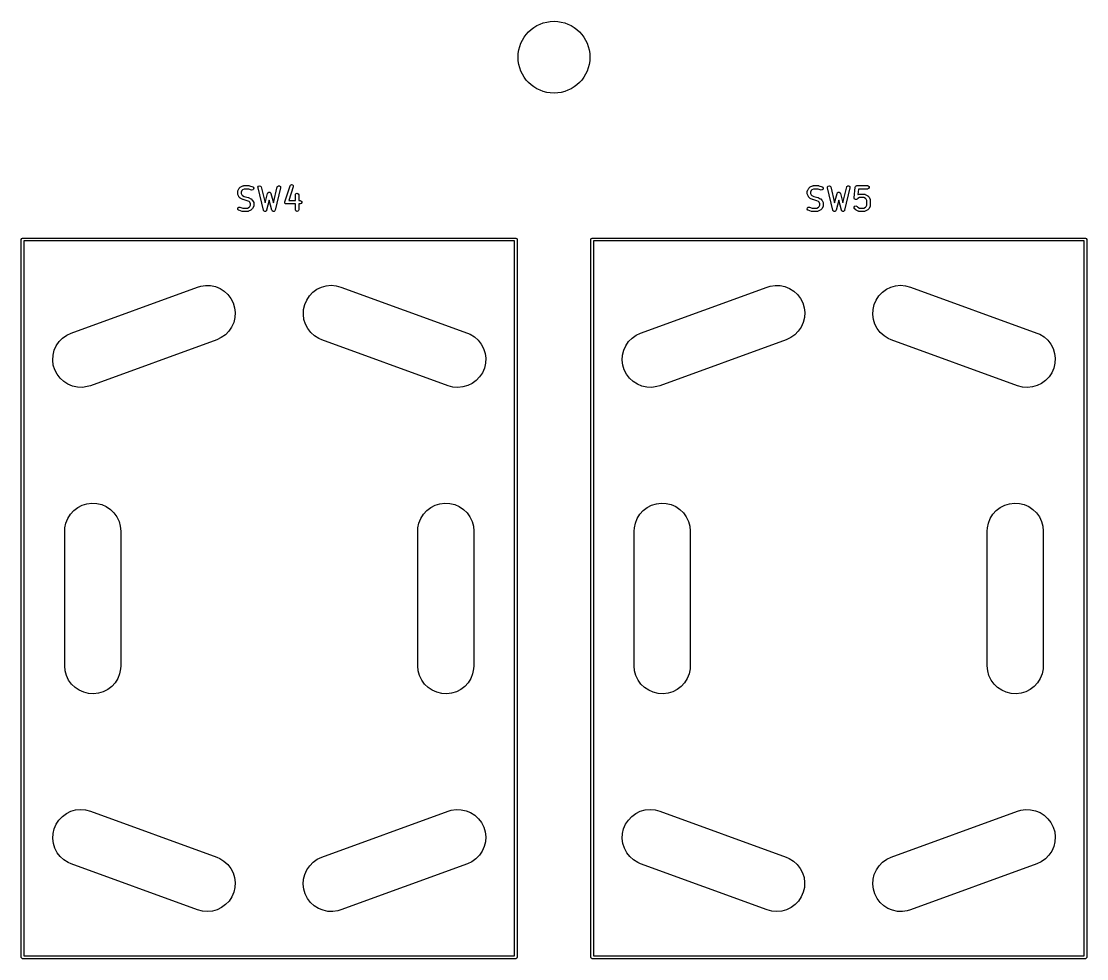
# Model space of a CAD drawing. Extents: x 14 to 417, y -162 to -101.
# Drawn here: x 115.94 to 163.46, y -143.06 to -101.27 of the extents above; entities that cross this region are included whole.
import ezdxf

# ---------------------------------------------------------------- set-up
doc = ezdxf.new("R2010")
doc.units = 0
doc.layers.add('BLACK', color=7, linetype='CONTINUOUS')

msp = doc.modelspace()

# ---------------------------------------------------------------- linework, layer by layer
at = {"layer": 'BLACK', "linetype": 'CONTINUOUS'}
for p, q in [((125.6, -108.829), (125.647, -108.734)), ((125.647, -108.734), (125.661, -108.716)), ((125.661, -108.715), (125.709, -108.667)), ((125.661, -108.716), (125.661, -108.715)), ((125.709, -108.667), (125.727, -108.654)), ((125.727, -108.654), (125.728, -108.653)), ((125.728, -108.653), (125.824, -108.605)), ((125.776, -108.812), (125.742, -108.881)), ((125.806, -108.782), (125.776, -108.812)), ((125.875, -108.747), (125.806, -108.782)), ((125.824, -108.605), (125.849, -108.598)), ((125.849, -108.598), (125.853, -108.599)), ((125.853, -108.599), (125.857, -108.597)), ((125.857, -108.597), (126.095, -108.597)), ((126.083, -108.747), (125.875, -108.747)), ((126.214, -108.791), (126.083, -108.747)), ((126.095, -108.597), (126.117, -108.601)), ((126.117, -108.601), (126.119, -108.601)), ((126.119, -108.601), (126.262, -108.649)), ((126.266, -108.79), (126.214, -108.791)), ((126.262, -108.649), (126.285, -108.661)), ((126.304, -108.756), (126.266, -108.79)), ((126.285, -108.661), (126.312, -108.705)), ((126.312, -108.705), (126.304, -108.756)), ((126.497, -108.664), (126.52, -108.618)), ((126.498, -108.69), (126.497, -108.664)), ((126.737, -109.69), (126.498, -108.69)), ((126.52, -108.618), (126.567, -108.598)), ((126.567, -108.598), (126.616, -108.612)), ((126.616, -108.612), (126.644, -108.655)), ((126.644, -108.655), (126.814, -109.366)), ((127.186, -109.366), (127.356, -108.655)), ((127.502, -108.69), (127.263, -109.69)), ((127.356, -108.655), (127.366, -108.631)), ((127.366, -108.631), (127.407, -108.601)), ((127.407, -108.601), (127.458, -108.604)), ((127.458, -108.604), (127.496, -108.639)), ((127.496, -108.639), (127.502, -108.69)), ((127.691, -109.315), (127.929, -108.601)), ((128.071, -108.648), (127.866, -109.264)), ((127.929, -108.601), (127.941, -108.578)), ((127.941, -108.578), (127.985, -108.551)), ((127.985, -108.551), (128.036, -108.559)), ((128.036, -108.559), (128.07, -108.597)), ((128.07, -108.597), (128.071, -108.648)), ((151, -108.829), (151.047, -108.734)), ((151.047, -108.734), (151.061, -108.716)), ((151.061, -108.715), (151.109, -108.667)), ((151.061, -108.716), (151.061, -108.715)), ((151.109, -108.667), (151.127, -108.654)), ((151.127, -108.654), (151.128, -108.653)), ((151.128, -108.653), (151.224, -108.605)), ((151.176, -108.812), (151.142, -108.881)), ((151.206, -108.782), (151.176, -108.812)), ((151.275, -108.747), (151.206, -108.782)), ((151.224, -108.605), (151.249, -108.598)), ((151.249, -108.598), (151.253, -108.599)), ((151.253, -108.599), (151.257, -108.597)), ((151.257, -108.597), (151.495, -108.597)), ((151.483, -108.747), (151.275, -108.747)), ((151.614, -108.791), (151.483, -108.747)), ((151.495, -108.597), (151.517, -108.601)), ((151.517, -108.601), (151.519, -108.601)), ((151.519, -108.601), (151.662, -108.649)), ((151.666, -108.79), (151.614, -108.791)), ((151.662, -108.649), (151.685, -108.661)), ((151.704, -108.756), (151.666, -108.79)), ((151.685, -108.661), (151.712, -108.705)), ((151.712, -108.705), (151.704, -108.756)), ((151.897, -108.664), (151.92, -108.618)), ((151.898, -108.69), (151.897, -108.664)), ((152.137, -109.69), (151.898, -108.69)), ((151.92, -108.618), (151.967, -108.598)), ((151.967, -108.598), (152.016, -108.612)), ((152.016, -108.612), (152.044, -108.655)), ((152.044, -108.655), (152.214, -109.366)), ((152.586, -109.366), (152.756, -108.655)), ((152.902, -108.69), (152.663, -109.69)), ((152.756, -108.655), (152.766, -108.631)), ((152.766, -108.631), (152.807, -108.601)), ((152.807, -108.601), (152.858, -108.604)), ((152.858, -108.604), (152.896, -108.639)), ((152.896, -108.639), (152.902, -108.69)), ((153.087, -109.141), (153.135, -108.665)), ((153.135, -108.665), (153.136, -108.661)), ((153.136, -108.659), (153.137, -108.657)), ((153.136, -108.661), (153.136, -108.659)), ((153.137, -108.657), (153.142, -108.64)), ((153.142, -108.64), (153.153, -108.629)), ((153.153, -108.629), (153.161, -108.615)), ((153.161, -108.615), (153.171, -108.611)), ((153.171, -108.611), (153.179, -108.604)), ((153.179, -108.604), (153.195, -108.603)), ((153.195, -108.603), (153.21, -108.597)), ((153.21, -108.597), (153.686, -108.597)), ((153.277, -108.747), (153.253, -108.996)), ((153.686, -108.747), (153.277, -108.747)), ((153.686, -108.597), (153.711, -108.602)), ((153.734, -108.73), (153.686, -108.747)), ((153.711, -108.602), (153.751, -108.635)), ((153.76, -108.685), (153.734, -108.73)), ((153.751, -108.635), (153.76, -108.685)), ((125.592, -108.863), (125.596, -108.837)), ((125.592, -108.958), (125.592, -108.863)), ((125.593, -108.962), (125.592, -108.958)), ((125.592, -108.967), (125.593, -108.962)), ((125.6, -108.992), (125.592, -108.967)), ((125.596, -108.837), (125.599, -108.834)), ((125.599, -108.834), (125.6, -108.829)), ((125.647, -109.087), (125.6, -108.992)), ((125.648, -109.088), (125.647, -109.087)), ((125.661, -109.106), (125.648, -109.088)), ((125.709, -109.154), (125.661, -109.106)), ((125.71, -109.155), (125.709, -109.154)), ((125.728, -109.168), (125.71, -109.155)), ((125.824, -109.216), (125.728, -109.168)), ((125.742, -108.881), (125.742, -108.94)), ((125.742, -108.94), (125.776, -109.009)), ((125.776, -109.009), (125.806, -109.039)), ((125.806, -109.039), (125.883, -109.078)), ((125.827, -109.216), (125.824, -109.216)), ((125.839, -109.221), (125.827, -109.216)), ((126.021, -109.267), (125.839, -109.221)), ((125.883, -109.078), (126.066, -109.123)), ((126.098, -109.305), (126.021, -109.267)), ((126.066, -109.123), (126.078, -109.129)), ((126.078, -109.129), (126.081, -109.129)), ((126.081, -109.129), (126.176, -109.177)), ((126.176, -109.177), (126.194, -109.19)), ((126.194, -109.19), (126.196, -109.191)), ((126.196, -109.191), (126.244, -109.238)), ((126.244, -109.238), (126.256, -109.257)), ((126.256, -109.257), (126.258, -109.258)), ((126.258, -109.258), (126.305, -109.353)), ((126.814, -109.366), (126.928, -108.939)), ((127, -109.249), (126.882, -109.692)), ((126.928, -108.939), (126.939, -108.915)), ((126.939, -108.915), (126.944, -108.911)), ((126.944, -108.911), (126.947, -108.905)), ((126.947, -108.905), (126.965, -108.897)), ((126.965, -108.897), (126.981, -108.886)), ((126.981, -108.886), (126.987, -108.886)), ((126.987, -108.886), (126.994, -108.883)), ((126.994, -108.883), (127.012, -108.888)), ((127.118, -109.692), (127, -109.249)), ((127.012, -108.888), (127.032, -108.89)), ((127.032, -108.89), (127.036, -108.895)), ((127.036, -108.895), (127.043, -108.897)), ((127.043, -108.897), (127.054, -108.913)), ((127.054, -108.913), (127.068, -108.926)), ((127.068, -108.926), (127.069, -108.933)), ((127.069, -108.933), (127.072, -108.939)), ((127.072, -108.939), (127.186, -109.366)), ((127.866, -109.264), (128.163, -109.264)), ((128.163, -109.006), (128.168, -108.98)), ((128.163, -109.264), (128.163, -109.006)), ((128.168, -108.98), (128.201, -108.941)), ((128.201, -108.941), (128.251, -108.932)), ((128.251, -108.932), (128.296, -108.958)), ((128.296, -108.958), (128.313, -109.006)), ((128.313, -109.006), (128.313, -109.264)), ((128.313, -109.264), (128.381, -109.264)), ((128.381, -109.264), (128.407, -109.269)), ((128.407, -109.269), (128.446, -109.302)), ((150.992, -108.863), (150.996, -108.837)), ((150.992, -108.958), (150.992, -108.863)), ((150.993, -108.962), (150.992, -108.958)), ((150.992, -108.967), (150.993, -108.962)), ((151, -108.992), (150.992, -108.967)), ((150.996, -108.837), (150.999, -108.834)), ((150.999, -108.834), (151, -108.829)), ((151.047, -109.087), (151, -108.992)), ((151.048, -109.088), (151.047, -109.087)), ((151.061, -109.106), (151.048, -109.088)), ((151.109, -109.154), (151.061, -109.106)), ((151.11, -109.155), (151.109, -109.154)), ((151.128, -109.168), (151.11, -109.155)), ((151.224, -109.216), (151.128, -109.168)), ((151.142, -108.881), (151.142, -108.94)), ((151.142, -108.94), (151.176, -109.009)), ((151.176, -109.009), (151.206, -109.039)), ((151.206, -109.039), (151.283, -109.078)), ((151.227, -109.216), (151.224, -109.216)), ((151.239, -109.221), (151.227, -109.216)), ((151.421, -109.267), (151.239, -109.221)), ((151.283, -109.078), (151.466, -109.123)), ((151.498, -109.305), (151.421, -109.267)), ((151.466, -109.123), (151.478, -109.129)), ((151.478, -109.129), (151.481, -109.129)), ((151.481, -109.129), (151.576, -109.177)), ((151.576, -109.177), (151.594, -109.19)), ((151.594, -109.19), (151.596, -109.191)), ((151.596, -109.191), (151.644, -109.238)), ((151.644, -109.238), (151.656, -109.257)), ((151.656, -109.257), (151.658, -109.258)), ((151.658, -109.258), (151.705, -109.353)), ((152.214, -109.366), (152.328, -108.939)), ((152.4, -109.249), (152.282, -109.692)), ((152.328, -108.939), (152.339, -108.915)), ((152.339, -108.915), (152.344, -108.911)), ((152.344, -108.911), (152.347, -108.905)), ((152.347, -108.905), (152.365, -108.897)), ((152.365, -108.897), (152.381, -108.886)), ((152.381, -108.886), (152.387, -108.886)), ((152.387, -108.886), (152.394, -108.883)), ((152.394, -108.883), (152.412, -108.888)), ((152.518, -109.692), (152.4, -109.249)), ((152.412, -108.888), (152.432, -108.89)), ((152.432, -108.89), (152.436, -108.895)), ((152.436, -108.895), (152.443, -108.897)), ((152.443, -108.897), (152.454, -108.913)), ((152.454, -108.913), (152.468, -108.926)), ((152.468, -108.926), (152.469, -108.933)), ((152.469, -108.933), (152.472, -108.939)), ((152.472, -108.939), (152.586, -109.366)), ((153.087, -109.142), (153.087, -109.141)), ((153.094, -109.166), (153.087, -109.142)), ((153.087, -109.142), (153.087, -109.142)), ((153.1, -109.191), (153.094, -109.166)), ((153.1, -109.192), (153.1, -109.191)), ((153.1, -109.191), (153.1, -109.191)), ((153.121, -109.206), (153.1, -109.192)), ((153.142, -109.221), (153.121, -109.206)), ((153.168, -109.219), (153.142, -109.221)), ((153.142, -109.221), (153.142, -109.221)), ((153.142, -109.221), (153.142, -109.221)), ((153.193, -109.217), (153.168, -109.219)), ((153.194, -109.217), (153.193, -109.217)), ((153.193, -109.217), (153.193, -109.217)), ((153.215, -109.202), (153.194, -109.217)), ((153.254, -109.163), (153.215, -109.202)), ((153.253, -108.996), (153.271, -108.986)), ((153.322, -109.128), (153.254, -109.163)), ((153.271, -108.986), (153.296, -108.979)), ((153.296, -108.979), (153.301, -108.98)), ((153.301, -108.98), (153.305, -108.978)), ((153.305, -108.978), (153.543, -108.978)), ((153.525, -109.128), (153.322, -109.128)), ((153.594, -109.163), (153.525, -109.128)), ((153.543, -108.978), (153.569, -108.983)), ((153.569, -108.983), (153.572, -108.986)), ((153.572, -108.986), (153.576, -108.986)), ((153.576, -108.986), (153.672, -109.034)), ((153.624, -109.193), (153.594, -109.163)), ((153.658, -109.262), (153.624, -109.193)), ((153.658, -109.464), (153.658, -109.262)), ((153.672, -109.034), (153.69, -109.047)), ((153.69, -109.047), (153.691, -109.048)), ((153.691, -109.048), (153.739, -109.096)), ((153.739, -109.096), (153.752, -109.114)), ((153.752, -109.114), (153.753, -109.115)), ((153.753, -109.115), (153.8, -109.21)), ((153.8, -109.21), (153.808, -109.235)), ((153.808, -109.235), (153.807, -109.24)), ((153.807, -109.24), (153.808, -109.244)), ((153.808, -109.244), (153.808, -109.482)), ((125.593, -109.64), (125.601, -109.589)), ((125.62, -109.684), (125.593, -109.64)), ((125.601, -109.589), (125.639, -109.555)), ((125.643, -109.696), (125.62, -109.684)), ((125.639, -109.555), (125.69, -109.554)), ((125.786, -109.744), (125.643, -109.696)), ((125.69, -109.554), (125.822, -109.597)), ((125.787, -109.743), (125.786, -109.744)), ((125.81, -109.747), (125.787, -109.743)), ((126.048, -109.747), (125.81, -109.747)), ((125.822, -109.597), (126.03, -109.597)), ((126.03, -109.597), (126.098, -109.563)), ((126.052, -109.746), (126.048, -109.747)), ((126.056, -109.747), (126.052, -109.746)), ((126.081, -109.739), (126.056, -109.747)), ((126.176, -109.692), (126.081, -109.739)), ((126.129, -109.336), (126.098, -109.305)), ((126.098, -109.563), (126.129, -109.533)), ((126.163, -109.404), (126.129, -109.336)), ((126.129, -109.533), (126.163, -109.464)), ((126.163, -109.464), (126.163, -109.404)), ((126.178, -109.691), (126.176, -109.692)), ((126.196, -109.678), (126.178, -109.691)), ((126.244, -109.63), (126.196, -109.678)), ((126.258, -109.611), (126.244, -109.629)), ((126.244, -109.629), (126.244, -109.63)), ((126.305, -109.515), (126.258, -109.611)), ((126.305, -109.353), (126.313, -109.378)), ((126.306, -109.511), (126.305, -109.515)), ((126.309, -109.508), (126.306, -109.511)), ((126.313, -109.482), (126.309, -109.508)), ((126.313, -109.378), (126.312, -109.382)), ((126.312, -109.382), (126.313, -109.387)), ((126.313, -109.387), (126.313, -109.482)), ((126.741, -109.696), (126.737, -109.69)), ((126.742, -109.704), (126.741, -109.696)), ((126.755, -109.717), (126.742, -109.704)), ((126.765, -109.733), (126.755, -109.717)), ((126.772, -109.735), (126.765, -109.733)), ((126.778, -109.74), (126.772, -109.735)), ((126.796, -109.742), (126.778, -109.74)), ((126.814, -109.747), (126.796, -109.742)), ((126.821, -109.744), (126.814, -109.747)), ((126.829, -109.745), (126.821, -109.744)), ((126.844, -109.734), (126.829, -109.745)), ((126.861, -109.727), (126.844, -109.734)), ((126.865, -109.72), (126.861, -109.727)), ((126.871, -109.715), (126.865, -109.72)), ((126.882, -109.692), (126.871, -109.715)), ((127.123, -109.698), (127.118, -109.692)), ((127.123, -109.706), (127.123, -109.698)), ((127.137, -109.719), (127.123, -109.706)), ((127.147, -109.734), (127.137, -109.719)), ((127.155, -109.736), (127.147, -109.734)), ((127.161, -109.741), (127.155, -109.736)), ((127.179, -109.742), (127.161, -109.741)), ((127.197, -109.747), (127.179, -109.742)), ((127.204, -109.744), (127.197, -109.747)), ((127.212, -109.744), (127.204, -109.744)), ((127.227, -109.733), (127.212, -109.744)), ((127.243, -109.725), (127.227, -109.733)), ((127.247, -109.718), (127.243, -109.725)), ((127.253, -109.714), (127.247, -109.718)), ((127.263, -109.69), (127.253, -109.714)), ((127.688, -109.326), (127.691, -109.321)), ((127.692, -109.346), (127.688, -109.326)), ((127.691, -109.321), (127.691, -109.315)), ((127.692, -109.367), (127.692, -109.346)), ((127.696, -109.371), (127.692, -109.367)), ((127.697, -109.377), (127.696, -109.371)), ((127.713, -109.39), (127.697, -109.377)), ((127.726, -109.405), (127.713, -109.39)), ((127.732, -109.406), (127.726, -109.405)), ((127.736, -109.41), (127.732, -109.406)), ((127.762, -109.414), (127.736, -109.41)), ((128.163, -109.414), (127.762, -109.414)), ((128.163, -109.672), (128.163, -109.414)), ((128.181, -109.721), (128.163, -109.672)), ((128.225, -109.746), (128.181, -109.721)), ((128.276, -109.737), (128.225, -109.746)), ((128.309, -109.698), (128.276, -109.737)), ((128.313, -109.672), (128.309, -109.698)), ((128.381, -109.414), (128.313, -109.414)), ((128.313, -109.414), (128.313, -109.672)), ((128.429, -109.396), (128.381, -109.414)), ((128.455, -109.352), (128.429, -109.396)), ((128.446, -109.302), (128.455, -109.352)), ((150.993, -109.64), (151.001, -109.589)), ((151.02, -109.684), (150.993, -109.64)), ((151.001, -109.589), (151.039, -109.555)), ((151.043, -109.696), (151.02, -109.684)), ((151.039, -109.555), (151.09, -109.554)), ((151.186, -109.744), (151.043, -109.696)), ((151.09, -109.554), (151.222, -109.597)), ((151.187, -109.743), (151.186, -109.744)), ((151.21, -109.747), (151.187, -109.743)), ((151.448, -109.747), (151.21, -109.747)), ((151.222, -109.597), (151.43, -109.597)), ((151.43, -109.597), (151.498, -109.563)), ((151.452, -109.746), (151.448, -109.747)), ((151.456, -109.747), (151.452, -109.746)), ((151.481, -109.739), (151.456, -109.747)), ((151.576, -109.692), (151.481, -109.739)), ((151.529, -109.336), (151.498, -109.305)), ((151.498, -109.563), (151.529, -109.533)), ((151.563, -109.404), (151.529, -109.336)), ((151.529, -109.533), (151.563, -109.464)), ((151.563, -109.464), (151.563, -109.404)), ((151.578, -109.691), (151.576, -109.692)), ((151.596, -109.678), (151.578, -109.691)), ((151.644, -109.63), (151.596, -109.678)), ((151.658, -109.611), (151.644, -109.629)), ((151.644, -109.629), (151.644, -109.63)), ((151.705, -109.515), (151.658, -109.611)), ((151.705, -109.353), (151.713, -109.378)), ((151.706, -109.511), (151.705, -109.515)), ((151.709, -109.508), (151.706, -109.511)), ((151.713, -109.482), (151.709, -109.508)), ((151.713, -109.378), (151.712, -109.382)), ((151.712, -109.382), (151.713, -109.387)), ((151.713, -109.387), (151.713, -109.482)), ((152.141, -109.696), (152.137, -109.69)), ((152.142, -109.704), (152.141, -109.696)), ((152.155, -109.717), (152.142, -109.704)), ((152.165, -109.733), (152.155, -109.717)), ((152.172, -109.735), (152.165, -109.733)), ((152.178, -109.74), (152.172, -109.735)), ((152.196, -109.742), (152.178, -109.74)), ((152.214, -109.747), (152.196, -109.742)), ((152.221, -109.744), (152.214, -109.747)), ((152.229, -109.745), (152.221, -109.744)), ((152.244, -109.734), (152.229, -109.745)), ((152.261, -109.727), (152.244, -109.734)), ((152.265, -109.72), (152.261, -109.727)), ((152.271, -109.715), (152.265, -109.72)), ((152.282, -109.692), (152.271, -109.715)), ((152.523, -109.698), (152.518, -109.692)), ((152.523, -109.706), (152.523, -109.698)), ((152.537, -109.719), (152.523, -109.706)), ((152.547, -109.734), (152.537, -109.719)), ((152.555, -109.736), (152.547, -109.734)), ((152.561, -109.741), (152.555, -109.736)), ((152.579, -109.742), (152.561, -109.741)), ((152.597, -109.747), (152.579, -109.742)), ((152.604, -109.744), (152.597, -109.747)), ((152.612, -109.744), (152.604, -109.744)), ((152.627, -109.733), (152.612, -109.744)), ((152.643, -109.725), (152.627, -109.733)), ((152.647, -109.718), (152.643, -109.725)), ((152.653, -109.714), (152.647, -109.718)), ((152.663, -109.69), (152.653, -109.714)), ((153.089, -109.558), (153.119, -109.516)), ((153.094, -109.609), (153.089, -109.558)), ((153.109, -109.63), (153.094, -109.609)), ((153.156, -109.678), (153.109, -109.63)), ((153.119, -109.516), (153.168, -109.502)), ((153.158, -109.678), (153.156, -109.678)), ((153.176, -109.692), (153.158, -109.678)), ((153.168, -109.502), (153.215, -109.524)), ((153.271, -109.739), (153.176, -109.692)), ((153.215, -109.524), (153.254, -109.563)), ((153.254, -109.563), (153.322, -109.597)), ((153.276, -109.74), (153.271, -109.739)), ((153.279, -109.743), (153.276, -109.74)), ((153.305, -109.747), (153.279, -109.743)), ((153.543, -109.747), (153.305, -109.747)), ((153.322, -109.597), (153.525, -109.597)), ((153.525, -109.597), (153.594, -109.563)), ((153.547, -109.746), (153.543, -109.747)), ((153.551, -109.747), (153.547, -109.746)), ((153.576, -109.739), (153.551, -109.747)), ((153.672, -109.692), (153.576, -109.739)), ((153.594, -109.563), (153.624, -109.533)), ((153.624, -109.533), (153.658, -109.464)), ((153.673, -109.691), (153.672, -109.692)), ((153.691, -109.678), (153.673, -109.691)), ((153.739, -109.63), (153.691, -109.678)), ((153.753, -109.611), (153.739, -109.629)), ((153.739, -109.629), (153.739, -109.63)), ((153.8, -109.515), (153.753, -109.611)), ((153.801, -109.511), (153.8, -109.515)), ((153.804, -109.508), (153.801, -109.511)), ((153.808, -109.482), (153.804, -109.508)), ((115.94, -111), (115.958, -110.958)), ((115.94, -143), (115.94, -111)), ((115.958, -110.958), (116, -110.94)), ((116, -110.94), (138, -110.94)), ((116.06, -111.06), (116.06, -142.94)), ((137.94, -111.06), (116.06, -111.06)), ((137.94, -142.94), (137.94, -111.06)), ((138, -110.94), (138.042, -110.958)), ((138.042, -110.958), (138.06, -111)), ((138.06, -111), (138.06, -143)), ((141.34, -111), (141.358, -110.958)), ((141.34, -143), (141.34, -111)), ((141.358, -110.958), (141.4, -110.94)), ((141.4, -110.94), (163.4, -110.94)), ((141.46, -111.06), (141.46, -142.94)), ((163.34, -111.06), (141.46, -111.06)), ((163.34, -142.94), (163.34, -111.06)), ((163.4, -110.94), (163.442, -110.958)), ((163.442, -110.958), (163.46, -111)), ((163.46, -111), (163.46, -143)), ((123.804, -113.115), (123.941, -113.074)), ((123.941, -113.074), (124.161, -113.042)), ((124.161, -113.042), (124.383, -113.049)), ((124.383, -113.049), (124.601, -113.096)), ((124.601, -113.096), (124.806, -113.18)), ((129.325, -113.121), (129.539, -113.061)), ((129.539, -113.061), (129.76, -113.04)), ((129.76, -113.04), (129.982, -113.058)), ((129.982, -113.058), (130.196, -113.115)), ((149.204, -113.115), (149.341, -113.074)), ((149.341, -113.074), (149.561, -113.042)), ((149.561, -113.042), (149.783, -113.049)), ((149.783, -113.049), (150.001, -113.096)), ((150.001, -113.096), (150.206, -113.18)), ((154.725, -113.121), (154.939, -113.061)), ((154.939, -113.061), (155.16, -113.04)), ((155.16, -113.04), (155.382, -113.058)), ((155.382, -113.058), (155.596, -113.115)), ((118.165, -115.167), (123.804, -113.115)), ((124.806, -113.18), (124.994, -113.3)), ((124.994, -113.3), (125.157, -113.45)), ((125.157, -113.45), (125.291, -113.628)), ((128.669, -113.695), (128.792, -113.51)), ((128.792, -113.51), (128.946, -113.349)), ((128.946, -113.349), (129.125, -113.218)), ((129.125, -113.218), (129.325, -113.121)), ((130.196, -113.115), (135.835, -115.167)), ((143.565, -115.167), (149.204, -113.115)), ((150.206, -113.18), (150.394, -113.3)), ((150.394, -113.3), (150.557, -113.45)), ((150.557, -113.45), (150.691, -113.628)), ((154.069, -113.695), (154.192, -113.51)), ((154.192, -113.51), (154.346, -113.349)), ((154.346, -113.349), (154.525, -113.218)), ((154.525, -113.218), (154.725, -113.121)), ((155.596, -113.115), (161.235, -115.167)), ((125.291, -113.628), (125.392, -113.826)), ((125.392, -113.826), (125.456, -114.039)), ((125.456, -114.039), (125.481, -114.259)), ((128.531, -114.116), (128.581, -113.9)), ((128.581, -113.9), (128.669, -113.695)), ((150.691, -113.628), (150.792, -113.826)), ((150.792, -113.826), (150.856, -114.039)), ((150.856, -114.039), (150.881, -114.259)), ((153.931, -114.116), (153.981, -113.9)), ((153.981, -113.9), (154.069, -113.695)), ((125.466, -114.481), (125.413, -114.697)), ((125.481, -114.259), (125.466, -114.481)), ((128.52, -114.338), (128.531, -114.116)), ((128.548, -114.558), (128.52, -114.338)), ((150.866, -114.481), (150.813, -114.697)), ((150.881, -114.259), (150.866, -114.481)), ((153.92, -114.338), (153.931, -114.116)), ((153.948, -114.558), (153.92, -114.338)), ((125.322, -114.9), (125.197, -115.083)), ((125.413, -114.697), (125.322, -114.9)), ((128.615, -114.77), (128.548, -114.558)), ((128.718, -114.967), (128.615, -114.77)), ((128.855, -115.142), (128.718, -114.967)), ((150.722, -114.9), (150.597, -115.083)), ((150.813, -114.697), (150.722, -114.9)), ((154.015, -114.77), (153.948, -114.558)), ((154.118, -114.967), (154.015, -114.77)), ((154.255, -115.142), (154.118, -114.967)), ((117.627, -115.549), (117.783, -115.39)), ((117.783, -115.39), (117.964, -115.262)), ((117.964, -115.262), (118.165, -115.167)), ((124.659, -115.465), (119.02, -117.517)), ((124.86, -115.37), (124.659, -115.465)), ((125.041, -115.242), (124.86, -115.37)), ((125.197, -115.083), (125.041, -115.242)), ((129.02, -115.291), (128.855, -115.142)), ((129.209, -115.408), (129.02, -115.291)), ((129.341, -115.465), (129.209, -115.408)), ((134.98, -117.517), (129.341, -115.465)), ((135.835, -115.167), (135.967, -115.224)), ((135.967, -115.224), (136.156, -115.341)), ((136.156, -115.341), (136.321, -115.49)), ((143.027, -115.549), (143.183, -115.39)), ((143.183, -115.39), (143.364, -115.262)), ((143.364, -115.262), (143.565, -115.167)), ((150.059, -115.465), (144.42, -117.517)), ((150.26, -115.37), (150.059, -115.465)), ((150.441, -115.242), (150.26, -115.37)), ((150.597, -115.083), (150.441, -115.242)), ((154.42, -115.291), (154.255, -115.142)), ((154.609, -115.408), (154.42, -115.291)), ((154.741, -115.465), (154.609, -115.408)), ((160.38, -117.517), (154.741, -115.465)), ((161.235, -115.167), (161.367, -115.224)), ((161.367, -115.224), (161.556, -115.341)), ((161.556, -115.341), (161.721, -115.49)), ((117.358, -116.151), (117.411, -115.935)), ((117.411, -115.935), (117.502, -115.732)), ((117.502, -115.732), (117.627, -115.549)), ((136.321, -115.49), (136.458, -115.665)), ((136.458, -115.665), (136.561, -115.862)), ((136.561, -115.862), (136.628, -116.074)), ((142.758, -116.151), (142.811, -115.935)), ((142.811, -115.935), (142.902, -115.732)), ((142.902, -115.732), (143.027, -115.549)), ((161.721, -115.49), (161.858, -115.665)), ((161.858, -115.665), (161.961, -115.862)), ((161.961, -115.862), (162.028, -116.074)), ((117.343, -116.373), (117.358, -116.151)), ((117.368, -116.593), (117.343, -116.373)), ((136.628, -116.074), (136.656, -116.294)), ((136.656, -116.294), (136.645, -116.516)), ((142.743, -116.373), (142.758, -116.151)), ((142.768, -116.593), (142.743, -116.373)), ((162.028, -116.074), (162.056, -116.294)), ((162.056, -116.294), (162.045, -116.516)), ((117.432, -116.806), (117.368, -116.593)), ((117.533, -117.004), (117.432, -116.806)), ((136.595, -116.732), (136.507, -116.937)), ((136.645, -116.516), (136.595, -116.732)), ((142.832, -116.806), (142.768, -116.593)), ((142.933, -117.004), (142.832, -116.806)), ((161.995, -116.732), (161.907, -116.937)), ((162.045, -116.516), (161.995, -116.732)), ((117.667, -117.182), (117.533, -117.004)), ((117.83, -117.332), (117.667, -117.182)), ((118.018, -117.452), (117.83, -117.332)), ((136.23, -117.283), (136.051, -117.414)), ((136.384, -117.122), (136.23, -117.283)), ((136.507, -116.937), (136.384, -117.122)), ((143.067, -117.182), (142.933, -117.004)), ((143.23, -117.332), (143.067, -117.182)), ((143.418, -117.452), (143.23, -117.332)), ((161.63, -117.283), (161.451, -117.414)), ((161.784, -117.122), (161.63, -117.283)), ((161.907, -116.937), (161.784, -117.122)), ((118.223, -117.536), (118.018, -117.452)), ((118.441, -117.583), (118.223, -117.536)), ((118.663, -117.59), (118.441, -117.583)), ((118.883, -117.558), (118.663, -117.59)), ((119.02, -117.517), (118.883, -117.558)), ((135.194, -117.574), (134.98, -117.517)), ((135.416, -117.592), (135.194, -117.574)), ((135.637, -117.571), (135.416, -117.592)), ((135.851, -117.511), (135.637, -117.571)), ((136.051, -117.414), (135.851, -117.511)), ((143.623, -117.536), (143.418, -117.452)), ((143.841, -117.583), (143.623, -117.536)), ((144.063, -117.59), (143.841, -117.583)), ((144.283, -117.558), (144.063, -117.59)), ((144.42, -117.517), (144.283, -117.558)), ((160.594, -117.574), (160.38, -117.517)), ((160.816, -117.592), (160.594, -117.574)), ((161.037, -117.571), (160.816, -117.592)), ((161.251, -117.511), (161.037, -117.571)), ((161.451, -117.414), (161.251, -117.511)), ((118.28, -123.08), (118.456, -122.945)), ((118.456, -122.945), (118.654, -122.843)), ((118.654, -122.843), (118.866, -122.777)), ((118.866, -122.777), (119.087, -122.751)), ((119.087, -122.751), (119.309, -122.763)), ((119.309, -122.763), (119.525, -122.815)), ((119.525, -122.815), (119.728, -122.905)), ((119.728, -122.905), (119.913, -123.029)), ((119.913, -123.029), (120.072, -123.183)), ((134.028, -123.08), (134.204, -122.945)), ((134.204, -122.945), (134.402, -122.843)), ((134.402, -122.843), (134.614, -122.777)), ((134.614, -122.777), (134.835, -122.751)), ((134.835, -122.751), (135.057, -122.763)), ((135.057, -122.763), (135.273, -122.815)), ((135.273, -122.815), (135.476, -122.905)), ((135.476, -122.905), (135.661, -123.029)), ((135.661, -123.029), (135.82, -123.183)), ((143.68, -123.08), (143.856, -122.945)), ((143.856, -122.945), (144.054, -122.843)), ((144.054, -122.843), (144.266, -122.777)), ((144.266, -122.777), (144.487, -122.751)), ((144.487, -122.751), (144.709, -122.763)), ((144.709, -122.763), (144.925, -122.815)), ((144.925, -122.815), (145.128, -122.905)), ((145.128, -122.905), (145.313, -123.029)), ((145.313, -123.029), (145.472, -123.183)), ((159.428, -123.08), (159.604, -122.945)), ((159.604, -122.945), (159.802, -122.843)), ((159.802, -122.843), (160.014, -122.777)), ((160.014, -122.777), (160.235, -122.751)), ((160.235, -122.751), (160.457, -122.763)), ((160.457, -122.763), (160.673, -122.815)), ((160.673, -122.815), (160.876, -122.905)), ((160.876, -122.905), (161.061, -123.029)), ((161.061, -123.029), (161.22, -123.183)), ((117.929, -123.639), (118.012, -123.433)), ((118.012, -123.433), (118.13, -123.244)), ((118.13, -123.244), (118.28, -123.08)), ((120.072, -123.183), (120.202, -123.364)), ((120.202, -123.364), (120.298, -123.564)), ((133.677, -123.639), (133.76, -123.433)), ((133.76, -123.433), (133.878, -123.244)), ((133.878, -123.244), (134.028, -123.08)), ((135.82, -123.183), (135.95, -123.364)), ((135.95, -123.364), (136.046, -123.564)), ((143.329, -123.639), (143.412, -123.433)), ((143.412, -123.433), (143.53, -123.244)), ((143.53, -123.244), (143.68, -123.08)), ((145.472, -123.183), (145.602, -123.364)), ((145.602, -123.364), (145.698, -123.564)), ((159.077, -123.639), (159.16, -123.433)), ((159.16, -123.433), (159.278, -123.244)), ((159.278, -123.244), (159.428, -123.08)), ((161.22, -123.183), (161.35, -123.364)), ((161.35, -123.364), (161.446, -123.564)), ((117.876, -124), (117.884, -123.856)), ((117.876, -130), (117.876, -124)), ((117.884, -123.856), (117.929, -123.639)), ((120.298, -123.564), (120.356, -123.779)), ((120.356, -123.779), (120.376, -124)), ((120.376, -124), (120.376, -130)), ((133.624, -124), (133.632, -123.856)), ((133.624, -130), (133.624, -124)), ((133.632, -123.856), (133.677, -123.639)), ((136.046, -123.564), (136.104, -123.779)), ((136.104, -123.779), (136.124, -124)), ((136.124, -124), (136.124, -130)), ((143.276, -124), (143.284, -123.856)), ((143.276, -130), (143.276, -124)), ((143.284, -123.856), (143.329, -123.639)), ((145.698, -123.564), (145.756, -123.779)), ((145.756, -123.779), (145.776, -124)), ((145.776, -124), (145.776, -130)), ((159.024, -124), (159.032, -123.856)), ((159.024, -130), (159.024, -124)), ((159.032, -123.856), (159.077, -123.639)), ((161.446, -123.564), (161.504, -123.779)), ((161.504, -123.779), (161.524, -124)), ((161.524, -124), (161.524, -130)), ((117.896, -130.221), (117.876, -130)), ((120.368, -130.144), (120.323, -130.361)), ((120.376, -130), (120.368, -130.144)), ((133.644, -130.221), (133.624, -130)), ((136.116, -130.144), (136.071, -130.361)), ((136.124, -130), (136.116, -130.144)), ((143.296, -130.221), (143.276, -130)), ((145.768, -130.144), (145.723, -130.361)), ((145.776, -130), (145.768, -130.144)), ((159.044, -130.221), (159.024, -130)), ((161.516, -130.144), (161.471, -130.361)), ((161.524, -130), (161.516, -130.144)), ((117.954, -130.436), (117.896, -130.221)), ((118.05, -130.636), (117.954, -130.436)), ((118.18, -130.817), (118.05, -130.636)), ((120.24, -130.567), (120.122, -130.756)), ((120.323, -130.361), (120.24, -130.567)), ((133.702, -130.436), (133.644, -130.221)), ((133.798, -130.636), (133.702, -130.436)), ((133.928, -130.817), (133.798, -130.636)), ((135.988, -130.567), (135.87, -130.756)), ((136.071, -130.361), (135.988, -130.567)), ((143.354, -130.436), (143.296, -130.221)), ((143.45, -130.636), (143.354, -130.436)), ((143.58, -130.817), (143.45, -130.636)), ((145.64, -130.567), (145.522, -130.756)), ((145.723, -130.361), (145.64, -130.567)), ((159.102, -130.436), (159.044, -130.221)), ((159.198, -130.636), (159.102, -130.436)), ((159.328, -130.817), (159.198, -130.636)), ((161.388, -130.567), (161.27, -130.756)), ((161.471, -130.361), (161.388, -130.567)), ((118.339, -130.971), (118.18, -130.817)), ((118.524, -131.095), (118.339, -130.971)), ((118.727, -131.185), (118.524, -131.095)), ((119.796, -131.055), (119.598, -131.157)), ((119.972, -130.92), (119.796, -131.055)), ((120.122, -130.756), (119.972, -130.92)), ((134.087, -130.971), (133.928, -130.817)), ((134.272, -131.095), (134.087, -130.971)), ((134.475, -131.185), (134.272, -131.095)), ((135.544, -131.055), (135.346, -131.157)), ((135.72, -130.92), (135.544, -131.055)), ((135.87, -130.756), (135.72, -130.92)), ((143.739, -130.971), (143.58, -130.817)), ((143.924, -131.095), (143.739, -130.971)), ((144.127, -131.185), (143.924, -131.095)), ((145.196, -131.055), (144.998, -131.157)), ((145.372, -130.92), (145.196, -131.055)), ((145.522, -130.756), (145.372, -130.92)), ((159.487, -130.971), (159.328, -130.817)), ((159.672, -131.095), (159.487, -130.971)), ((159.875, -131.185), (159.672, -131.095)), ((160.944, -131.055), (160.746, -131.157)), ((161.12, -130.92), (160.944, -131.055)), ((161.27, -130.756), (161.12, -130.92)), ((118.943, -131.237), (118.727, -131.185)), ((119.165, -131.249), (118.943, -131.237)), ((119.386, -131.223), (119.165, -131.249)), ((119.598, -131.157), (119.386, -131.223)), ((134.691, -131.237), (134.475, -131.185)), ((134.913, -131.249), (134.691, -131.237)), ((135.134, -131.223), (134.913, -131.249)), ((135.346, -131.157), (135.134, -131.223)), ((144.343, -131.237), (144.127, -131.185)), ((144.565, -131.249), (144.343, -131.237)), ((144.786, -131.223), (144.565, -131.249)), ((144.998, -131.157), (144.786, -131.223)), ((160.091, -131.237), (159.875, -131.185)), ((160.313, -131.249), (160.091, -131.237)), ((160.534, -131.223), (160.313, -131.249)), ((160.746, -131.157), (160.534, -131.223)), ((117.616, -136.878), (117.77, -136.717)), ((117.77, -136.717), (117.949, -136.586)), ((117.949, -136.586), (118.149, -136.489)), ((118.149, -136.489), (118.363, -136.429)), ((118.363, -136.429), (118.584, -136.408)), ((118.584, -136.408), (118.806, -136.426)), ((118.806, -136.426), (119.02, -136.483)), ((119.02, -136.483), (124.659, -138.535)), ((129.341, -138.535), (134.98, -136.483)), ((134.98, -136.483), (135.117, -136.442)), ((135.117, -136.442), (135.337, -136.41)), ((135.337, -136.41), (135.559, -136.417)), ((135.559, -136.417), (135.777, -136.464)), ((135.777, -136.464), (135.982, -136.548)), ((135.982, -136.548), (136.17, -136.668)), ((136.17, -136.668), (136.333, -136.818)), ((136.333, -136.818), (136.467, -136.996)), ((143.016, -136.878), (143.17, -136.717)), ((143.17, -136.717), (143.349, -136.586)), ((143.349, -136.586), (143.549, -136.489)), ((143.549, -136.489), (143.763, -136.429)), ((143.763, -136.429), (143.984, -136.408)), ((143.984, -136.408), (144.206, -136.426)), ((144.206, -136.426), (144.42, -136.483)), ((144.42, -136.483), (150.059, -138.535)), ((154.741, -138.535), (160.38, -136.483)), ((160.38, -136.483), (160.517, -136.442)), ((160.517, -136.442), (160.737, -136.41)), ((160.737, -136.41), (160.959, -136.417)), ((160.959, -136.417), (161.177, -136.464)), ((161.177, -136.464), (161.382, -136.548)), ((161.382, -136.548), (161.57, -136.668)), ((161.57, -136.668), (161.733, -136.818)), ((161.733, -136.818), (161.867, -136.996)), ((117.355, -137.484), (117.405, -137.268)), ((117.405, -137.268), (117.493, -137.063)), ((117.493, -137.063), (117.616, -136.878)), ((136.467, -136.996), (136.568, -137.194)), ((136.568, -137.194), (136.632, -137.407)), ((142.755, -137.484), (142.805, -137.268)), ((142.805, -137.268), (142.893, -137.063)), ((142.893, -137.063), (143.016, -136.878)), ((161.867, -136.996), (161.968, -137.194)), ((161.968, -137.194), (162.032, -137.407)), ((117.344, -137.706), (117.355, -137.484)), ((117.372, -137.926), (117.344, -137.706)), ((136.632, -137.407), (136.657, -137.627)), ((136.657, -137.627), (136.642, -137.849)), ((142.744, -137.706), (142.755, -137.484)), ((142.772, -137.926), (142.744, -137.706)), ((162.032, -137.407), (162.057, -137.627)), ((162.057, -137.627), (162.042, -137.849)), ((117.439, -138.138), (117.372, -137.926)), ((117.542, -138.335), (117.439, -138.138)), ((136.498, -138.268), (136.373, -138.451)), ((136.589, -138.065), (136.498, -138.268)), ((136.642, -137.849), (136.589, -138.065)), ((142.839, -138.138), (142.772, -137.926)), ((142.942, -138.335), (142.839, -138.138)), ((161.898, -138.268), (161.773, -138.451)), ((161.989, -138.065), (161.898, -138.268)), ((162.042, -137.849), (161.989, -138.065)), ((117.679, -138.51), (117.542, -138.335)), ((117.844, -138.659), (117.679, -138.51)), ((118.033, -138.776), (117.844, -138.659)), ((124.659, -138.535), (124.791, -138.592)), ((124.791, -138.592), (124.98, -138.709)), ((124.98, -138.709), (125.145, -138.858)), ((128.803, -138.917), (128.959, -138.758)), ((128.959, -138.758), (129.14, -138.63)), ((129.14, -138.63), (129.341, -138.535)), ((136.036, -138.738), (135.835, -138.833)), ((136.217, -138.61), (136.036, -138.738)), ((136.373, -138.451), (136.217, -138.61)), ((143.079, -138.51), (142.942, -138.335)), ((143.244, -138.659), (143.079, -138.51)), ((143.433, -138.776), (143.244, -138.659)), ((150.059, -138.535), (150.191, -138.592)), ((150.191, -138.592), (150.38, -138.709)), ((150.38, -138.709), (150.545, -138.858)), ((154.203, -138.917), (154.359, -138.758)), ((154.359, -138.758), (154.54, -138.63)), ((154.54, -138.63), (154.741, -138.535)), ((161.436, -138.738), (161.235, -138.833)), ((161.617, -138.61), (161.436, -138.738)), ((161.773, -138.451), (161.617, -138.61)), ((118.165, -138.833), (118.033, -138.776)), ((123.804, -140.885), (118.165, -138.833)), ((125.145, -138.858), (125.282, -139.033)), ((125.282, -139.033), (125.385, -139.23)), ((125.385, -139.23), (125.452, -139.442)), ((128.587, -139.303), (128.678, -139.1)), ((128.678, -139.1), (128.803, -138.917)), ((135.835, -138.833), (130.196, -140.885)), ((143.565, -138.833), (143.433, -138.776)), ((149.204, -140.885), (143.565, -138.833)), ((150.545, -138.858), (150.682, -139.033)), ((150.682, -139.033), (150.785, -139.23)), ((150.785, -139.23), (150.852, -139.442)), ((153.987, -139.303), (154.078, -139.1)), ((154.078, -139.1), (154.203, -138.917)), ((161.235, -138.833), (155.596, -140.885)), ((125.452, -139.442), (125.48, -139.662)), ((125.48, -139.662), (125.469, -139.884)), ((128.519, -139.741), (128.534, -139.519)), ((128.534, -139.519), (128.587, -139.303)), ((150.852, -139.442), (150.88, -139.662)), ((150.88, -139.662), (150.869, -139.884)), ((153.919, -139.741), (153.934, -139.519)), ((153.934, -139.519), (153.987, -139.303)), ((125.419, -140.1), (125.331, -140.305)), ((125.469, -139.884), (125.419, -140.1)), ((128.544, -139.961), (128.519, -139.741)), ((128.608, -140.174), (128.544, -139.961)), ((128.709, -140.372), (128.608, -140.174)), ((150.819, -140.1), (150.731, -140.305)), ((150.869, -139.884), (150.819, -140.1)), ((153.944, -139.961), (153.919, -139.741)), ((154.008, -140.174), (153.944, -139.961)), ((154.109, -140.372), (154.008, -140.174)), ((125.054, -140.651), (124.875, -140.782)), ((125.208, -140.49), (125.054, -140.651)), ((125.331, -140.305), (125.208, -140.49)), ((128.843, -140.55), (128.709, -140.372)), ((129.006, -140.7), (128.843, -140.55)), ((150.454, -140.651), (150.275, -140.782)), ((150.608, -140.49), (150.454, -140.651)), ((150.731, -140.305), (150.608, -140.49)), ((154.243, -140.55), (154.109, -140.372)), ((154.406, -140.7), (154.243, -140.55)), ((124.018, -140.942), (123.804, -140.885)), ((124.24, -140.96), (124.018, -140.942)), ((124.461, -140.939), (124.24, -140.96)), ((124.675, -140.879), (124.461, -140.939)), ((124.875, -140.782), (124.675, -140.879)), ((129.194, -140.82), (129.006, -140.7)), ((129.399, -140.904), (129.194, -140.82)), ((129.617, -140.951), (129.399, -140.904)), ((129.839, -140.958), (129.617, -140.951)), ((130.059, -140.926), (129.839, -140.958)), ((130.196, -140.885), (130.059, -140.926)), ((149.418, -140.942), (149.204, -140.885)), ((149.64, -140.96), (149.418, -140.942)), ((149.861, -140.939), (149.64, -140.96)), ((150.075, -140.879), (149.861, -140.939)), ((150.275, -140.782), (150.075, -140.879)), ((154.594, -140.82), (154.406, -140.7)), ((154.799, -140.904), (154.594, -140.82)), ((155.017, -140.951), (154.799, -140.904)), ((155.239, -140.958), (155.017, -140.951)), ((155.459, -140.926), (155.239, -140.958)), ((155.596, -140.885), (155.459, -140.926)), ((115.958, -143.042), (115.94, -143)), ((116.06, -142.94), (137.94, -142.94)), ((138.06, -143), (138.042, -143.042)), ((141.358, -143.042), (141.34, -143)), ((141.46, -142.94), (163.34, -142.94)), ((163.46, -143), (163.442, -143.042)), ((116, -143.06), (115.958, -143.042)), ((138, -143.06), (116, -143.06)), ((138.042, -143.042), (138, -143.06)), ((141.4, -143.06), (141.358, -143.042)), ((163.4, -143.06), (141.4, -143.06)), ((163.442, -143.042), (163.4, -143.06))]:
    msp.add_line(p, q, dxfattribs=at)
at = {"layer": 'BLACK'}
msp.add_circle((139.7, -102.87), 1.6, dxfattribs=at)

doc.saveas('drawing.dxf')
